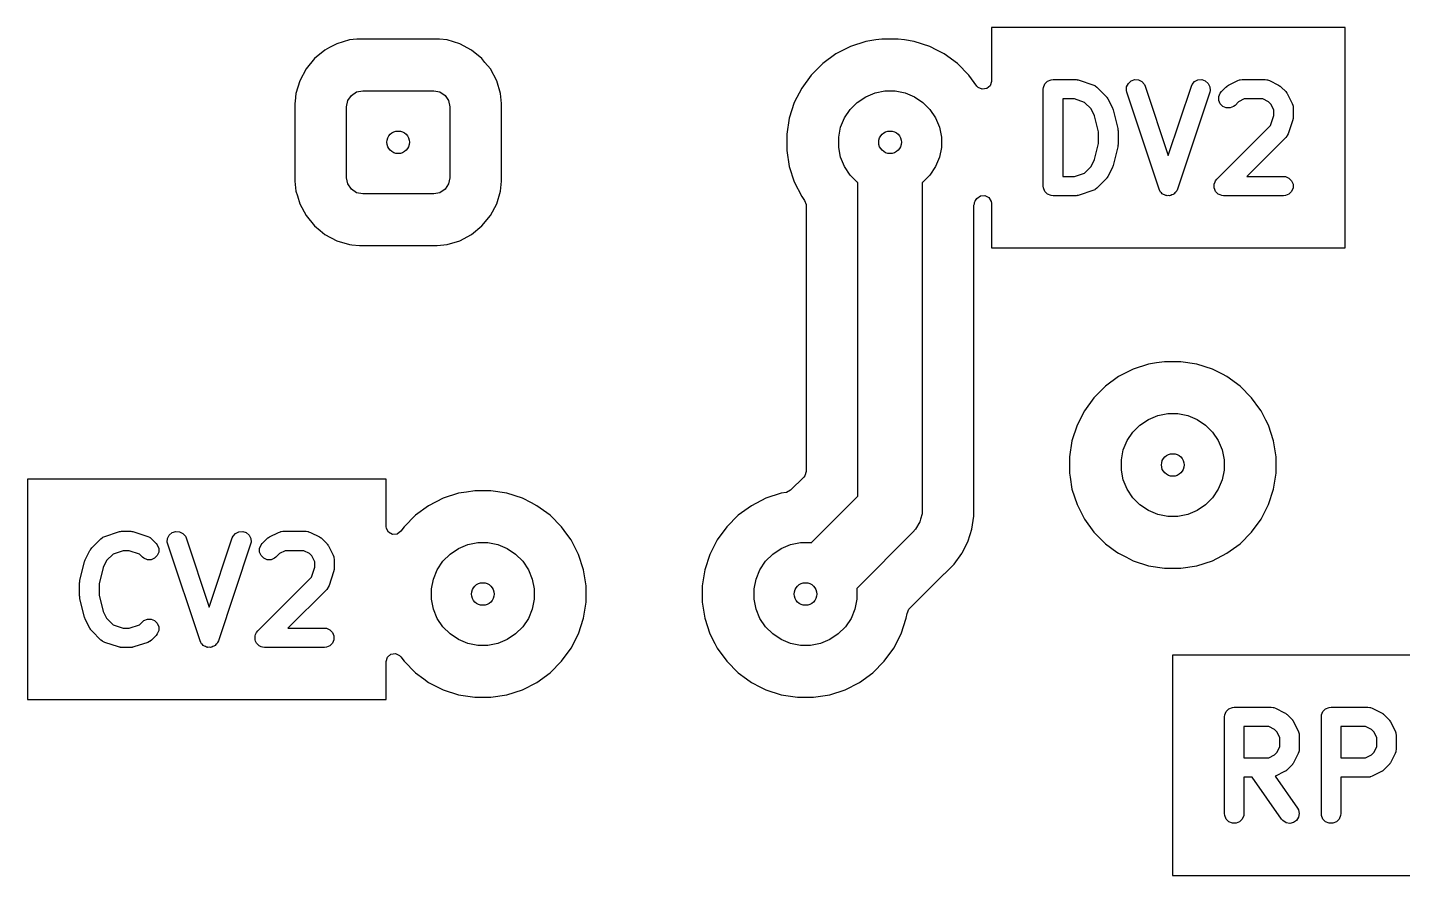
# Model space of a CAD drawing. Extents: x 20 to 124, y -124 to -20.
# Drawn here: x 75.45 to 96.75, y -55.61 to -42.47 of the extents above; entities that cross this region are included whole.
import ezdxf

# ---------------------------------------------------------------- set-up
doc = ezdxf.new("R2010")
doc.units = 0
doc.layers.add('BLACK', color=7, linetype='CONTINUOUS')
doc.layers.add('WHITE', color=7, linetype='CONTINUOUS')

msp = doc.modelspace()

# ---------------------------------------------------------------- linework, layer by layer
at = {"layer": 'BLACK', "linetype": 'CONTINUOUS'}
for p, q in [((95.863654, -42.471103), (90.3795, -42.471103)), ((90.3795, -42.471103), (90.3795, -43.305665)), ((95.863654, -45.885553), (95.863654, -42.471103)), ((80.053547, -42.822317), (79.893589, -42.953589)), ((80.053548, -42.822316), (80.053547, -42.822317)), ((80.05355, -42.822315), (80.053548, -42.822316)), ((80.125898, -42.783643), (80.05355, -42.822315)), ((80.236043, -42.724769), (80.125898, -42.783643)), ((80.434067, -42.664699), (80.236043, -42.724769)), ((80.550298, -42.653251), (80.434067, -42.664699)), ((80.588392, -42.6495), (80.550298, -42.653251)), ((81.791608, -42.6495), (80.588392, -42.6495)), ((81.826805, -42.652966), (81.791608, -42.6495)), ((81.945934, -42.664699), (81.826805, -42.652966)), ((81.945934, -42.6647), (81.945932, -42.664699)), ((81.945932, -42.664699), (81.945934, -42.664699)), ((82.143954, -42.724768), (81.945934, -42.6647)), ((82.32645, -42.822315), (82.143954, -42.724768)), ((82.326453, -42.822317), (82.32645, -42.822315)), ((82.48641, -42.953589), (82.326452, -42.822317)), ((82.326452, -42.822317), (82.326453, -42.822317)), ((88.195616, -42.76676), (87.971151, -42.881132)), ((88.435214, -42.68891), (88.195616, -42.76676)), ((88.588076, -42.664699), (88.435214, -42.68891)), ((88.684038, -42.6495), (88.588076, -42.664699)), ((88.935962, -42.6495), (88.684038, -42.6495)), ((89.03193, -42.6647), (88.935962, -42.6495)), ((89.184785, -42.68891), (89.03193, -42.6647)), ((89.424383, -42.76676), (89.184785, -42.68891)), ((89.533418, -42.822317), (89.424383, -42.76676)), ((89.648845, -42.88113), (89.533418, -42.822317)), ((79.893589, -42.953589), (79.762317, -43.113547)), ((82.533543, -43.011022), (82.48641, -42.953589)), ((82.617685, -43.11355), (82.533543, -43.011022)), ((87.767345, -43.029205), (87.589205, -43.207345)), ((87.76735, -43.029201), (87.767345, -43.029205)), ((87.971151, -42.881132), (87.76735, -43.029201)), ((89.648847, -42.881131), (89.648845, -42.88113)), ((89.648848, -42.881132), (89.648847, -42.881131)), ((89.852649, -43.029201), (89.648848, -42.881132)), ((89.852654, -43.029205), (89.852649, -43.029201)), ((90.030794, -43.207345), (89.852654, -43.029205)), ((79.762317, -43.113547), (79.664769, -43.296043)), ((82.715232, -43.296046), (82.617685, -43.11355)), ((87.589201, -43.20735), (87.441132, -43.411151)), ((87.589205, -43.207345), (87.589201, -43.20735)), ((90.030798, -43.20735), (90.030794, -43.207345)), ((90.155182, -43.37855), (90.030798, -43.20735)), ((79.664769, -43.296043), (79.604699, -43.494067)), ((80.544329, -43.46903), (80.64, -43.45)), ((80.64, -43.45), (81.74, -43.45)), ((81.74, -43.45), (81.835671, -43.46903)), ((82.7753, -43.494066), (82.715232, -43.296046)), ((87.441132, -43.411151), (87.32676, -43.635616)), ((88.577772, -43.484448), (88.731586, -43.453852)), ((88.731586, -43.453852), (88.888414, -43.453852)), ((88.888414, -43.453852), (89.042228, -43.484448)), ((90.174297, -43.399378), (90.155182, -43.37855)), ((90.237853, -43.428403), (90.174297, -43.399378)), ((90.307011, -43.418459), (90.237853, -43.428403)), ((90.359815, -43.372704), (90.307011, -43.418459)), ((90.3795, -43.305665), (90.359815, -43.372704)), ((91.185, -43.428328), (91.187882, -43.399064)), ((91.185, -44.928328), (91.185, -43.428328)), ((91.187882, -43.399064), (91.21028, -43.344992)), ((91.21028, -43.344992), (91.251664, -43.303608)), ((91.251664, -43.303608), (91.305736, -43.28121)), ((91.305736, -43.28121), (91.335, -43.278328)), ((91.335, -43.278328), (91.692143, -43.278328)), ((91.692143, -43.278328), (91.706954, -43.279786)), ((91.706954, -43.279786), (91.710904, -43.279506)), ((91.710904, -43.279506), (91.716098, -43.280687)), ((91.716098, -43.280687), (91.721407, -43.28121)), ((91.721407, -43.28121), (91.725069, -43.282727)), ((91.725069, -43.282727), (91.739577, -43.286026)), ((91.739577, -43.286026), (91.953863, -43.357454)), ((91.953863, -43.357454), (91.980714, -43.369443)), ((91.980714, -43.369443), (91.984784, -43.372973)), ((91.984784, -43.372973), (91.989764, -43.375036)), ((91.989764, -43.375036), (92.012495, -43.393691)), ((92.012495, -43.393691), (92.155352, -43.536548)), ((92.471893, -43.447089), (92.476042, -43.388708)), ((92.478413, -43.475762), (92.471893, -43.447089)), ((92.476042, -43.388708), (92.502216, -43.336361)), ((92.502216, -43.336361), (92.54643, -43.298014)), ((92.54643, -43.298014), (92.601954, -43.279506)), ((92.601954, -43.279506), (92.660335, -43.283655)), ((92.660335, -43.283655), (92.712682, -43.309829)), ((92.712682, -43.309829), (92.751029, -43.354043)), ((92.751029, -43.354043), (92.763017, -43.380894)), ((92.763017, -43.380894), (93.120715, -44.453986)), ((93.120715, -44.453986), (93.478413, -43.380894)), ((93.478413, -43.380894), (93.490401, -43.354043)), ((93.490401, -43.354043), (93.528748, -43.309828)), ((93.528748, -43.309828), (93.581096, -43.283655)), ((93.581096, -43.283655), (93.639476, -43.279505)), ((93.639476, -43.279505), (93.695, -43.298014)), ((93.695, -43.298014), (93.739214, -43.336361)), ((93.739214, -43.336361), (93.765388, -43.388708)), ((93.769538, -43.447088), (93.763018, -43.475762)), ((93.765388, -43.388708), (93.769538, -43.447088)), ((93.94322, -43.465119), (94.014648, -43.393691)), ((94.014648, -43.393691), (94.02615, -43.38425)), ((94.02615, -43.38425), (94.028746, -43.381258)), ((94.028746, -43.381258), (94.033255, -43.378419)), ((94.033255, -43.378419), (94.037378, -43.375036)), ((94.037378, -43.375036), (94.04104, -43.373519)), ((94.04104, -43.373519), (94.053632, -43.365593)), ((94.053632, -43.365593), (94.19649, -43.294164)), ((94.19649, -43.294164), (94.223953, -43.283654)), ((94.223953, -43.283654), (94.22933, -43.283271)), ((94.22933, -43.283271), (94.234308, -43.28121)), ((94.234308, -43.28121), (94.263572, -43.278328)), ((94.263572, -43.278328), (94.620714, -43.278328)), ((94.620714, -43.278328), (94.649978, -43.28121)), ((94.649978, -43.28121), (94.654955, -43.283271)), ((94.654955, -43.283271), (94.660333, -43.283654)), ((94.660333, -43.283654), (94.687796, -43.294164)), ((94.687796, -43.294164), (94.830654, -43.365593)), ((94.830654, -43.365593), (94.843247, -43.37352)), ((94.843247, -43.37352), (94.846907, -43.375036)), ((94.846907, -43.375036), (94.851026, -43.378417)), ((94.851026, -43.378417), (94.85554, -43.381258)), ((94.85554, -43.381258), (94.858136, -43.384251)), ((94.858136, -43.384251), (94.869638, -43.393691)), ((94.869638, -43.393691), (94.941066, -43.465119)), ((79.593251, -43.610298), (79.5895, -43.648392)), ((79.5895, -43.648392), (79.5895, -44.851608)), ((79.604699, -43.494067), (79.593251, -43.610298)), ((80.39, -43.7), (80.40903, -43.604329)), ((80.40903, -43.604329), (80.463223, -43.523223)), ((80.463223, -43.523223), (80.544329, -43.46903)), ((81.835671, -43.46903), (81.916777, -43.523223)), ((81.916777, -43.523223), (81.97097, -43.604329)), ((81.97097, -43.604329), (81.99, -43.7)), ((82.7905, -43.648392), (82.7753, -43.494066)), ((82.7905, -44.851608), (82.7905, -43.648392)), ((87.32676, -43.635616), (87.24891, -43.875214)), ((88.191592, -43.742485), (88.302485, -43.631592)), ((88.302485, -43.631592), (88.432883, -43.544463)), ((88.432883, -43.544463), (88.577772, -43.484448)), ((89.042228, -43.484448), (89.187117, -43.544463)), ((89.187117, -43.544463), (89.317515, -43.631592)), ((89.317515, -43.631592), (89.428408, -43.742485)), ((91.667803, -43.578328), (91.485, -43.578328)), ((91.485, -43.578328), (91.485, -44.778328)), ((91.825401, -43.630861), (91.667803, -43.578328)), ((91.926008, -43.731468), (91.825401, -43.630861)), ((92.155352, -43.536548), (92.164792, -43.54805)), ((92.164792, -43.54805), (92.167785, -43.550646)), ((92.167785, -43.550646), (92.170623, -43.555155)), ((92.170623, -43.555155), (92.174007, -43.559278)), ((92.174007, -43.559278), (92.175523, -43.56294)), ((92.175523, -43.56294), (92.18345, -43.575532)), ((92.18345, -43.575532), (92.254879, -43.718388)), ((92.978413, -44.975762), (92.478413, -43.475762)), ((93.763018, -43.475762), (93.263017, -44.975762)), ((93.902168, -43.541922), (93.924565, -43.48785)), ((93.902168, -43.600448), (93.902168, -43.541922)), ((93.924565, -43.65452), (93.902168, -43.600448)), ((93.924565, -43.48785), (93.94322, -43.465119)), ((93.965951, -43.695906), (93.924565, -43.65452)), ((94.209568, -43.623035), (94.155352, -43.677251)), ((94.298982, -43.578328), (94.209568, -43.623035)), ((94.585304, -43.578328), (94.298982, -43.578328)), ((94.674718, -43.623035), (94.585304, -43.578328)), ((94.711722, -43.660039), (94.674718, -43.623035)), ((94.756429, -43.749452), (94.711722, -43.660039)), ((94.941066, -43.465119), (94.950506, -43.476621)), ((94.950506, -43.476621), (94.953499, -43.479217)), ((94.953499, -43.479217), (94.956337, -43.483726)), ((94.956337, -43.483726), (94.959721, -43.487849)), ((94.959721, -43.487849), (94.961237, -43.491511)), ((94.961237, -43.491511), (94.969164, -43.504103)), ((94.969164, -43.504103), (95.040593, -43.646959)), ((95.040593, -43.646959), (95.051102, -43.674423)), ((95.051102, -43.674423), (95.051483, -43.679797)), ((80.39, -44.8), (80.39, -43.7)), ((81.99, -43.7), (81.99, -44.8)), ((87.24891, -43.875214), (87.2095, -44.124038)), ((88.044448, -44.017772), (88.104463, -43.872883)), ((88.104463, -43.872883), (88.191592, -43.742485)), ((89.428408, -43.742485), (89.515537, -43.872883)), ((89.515537, -43.872883), (89.575552, -44.017772)), ((91.979187, -43.837827), (91.926008, -43.731468)), ((92.042143, -44.089648), (91.979187, -43.837827)), ((92.254879, -43.718388), (92.255698, -43.72053)), ((92.255698, -43.72053), (92.256343, -43.7214)), ((92.256343, -43.7214), (92.260727, -43.733671)), ((92.260727, -43.733671), (92.265388, -43.745852)), ((92.265388, -43.745852), (92.265464, -43.746932)), ((92.265464, -43.746932), (92.266236, -43.749091)), ((92.266236, -43.749091), (92.337664, -44.034805)), ((94.020023, -43.718303), (93.965951, -43.695906)), ((94.078549, -43.718303), (94.020023, -43.718303)), ((94.132621, -43.695906), (94.078549, -43.718303)), ((94.155352, -43.677251), (94.132621, -43.695906)), ((94.703895, -43.990157), (94.756429, -43.832559)), ((94.756429, -43.832559), (94.756429, -43.749452)), ((95.051483, -43.679797), (95.053547, -43.684778)), ((95.053547, -43.886164), (95.05203, -43.889825)), ((95.053547, -43.684778), (95.056429, -43.714042)), ((95.054069, -43.880855), (95.053547, -43.886164)), ((95.055251, -43.875661), (95.054069, -43.880855)), ((95.056429, -43.8569), (95.05497, -43.871711)), ((95.05497, -43.871711), (95.055251, -43.875661)), ((95.056429, -43.714042), (95.056429, -43.8569)), ((88.013852, -44.171586), (88.044448, -44.017772)), ((89.575552, -44.017772), (89.606148, -44.171586)), ((92.042143, -44.267007), (92.042143, -44.089648)), ((92.337664, -44.034805), (92.338413, -44.039876)), ((92.338413, -44.039876), (92.339261, -44.041921)), ((92.339261, -44.041921), (92.340346, -44.052943)), ((92.340346, -44.052943), (92.341966, -44.063894)), ((92.341966, -44.063894), (92.34164, -44.066081)), ((92.34164, -44.066081), (92.342143, -44.071185)), ((92.342143, -44.071185), (92.342143, -44.285471)), ((93.871791, -44.822262), (94.703895, -43.990157)), ((95.048731, -43.904335), (94.977302, -44.11862)), ((95.05203, -43.889825), (95.048731, -43.904335)), ((87.2095, -44.124038), (87.2095, -44.375961)), ((88.013852, -44.328414), (88.013852, -44.171586)), ((89.606148, -44.171586), (89.606148, -44.328414)), ((91.979187, -44.518828), (92.042143, -44.267007)), ((92.340346, -44.303712), (92.339261, -44.314735)), ((92.341966, -44.292762), (92.340346, -44.303712)), ((92.342143, -44.285471), (92.34164, -44.290574)), ((92.34164, -44.290574), (92.341966, -44.292762)), ((94.941066, -44.177251), (94.339989, -44.778328)), ((94.959721, -44.154521), (94.941066, -44.177251)), ((94.961784, -44.149539), (94.959721, -44.154521)), ((94.965314, -44.14547), (94.961784, -44.149539)), ((94.977302, -44.11862), (94.965314, -44.14547)), ((87.2095, -44.375961), (87.24891, -44.624785)), ((88.044448, -44.482228), (88.013852, -44.328414)), ((88.104463, -44.627117), (88.044448, -44.482228)), ((89.575552, -44.482228), (89.515537, -44.627117)), ((89.606148, -44.328414), (89.575552, -44.482228)), ((91.926008, -44.625188), (91.979187, -44.518828)), ((92.337664, -44.321851), (92.266236, -44.607565)), ((92.338413, -44.316779), (92.337664, -44.321851)), ((92.339261, -44.314735), (92.338413, -44.316779)), ((87.24891, -44.624785), (87.32676, -44.864383)), ((88.191592, -44.757515), (88.104463, -44.627117)), ((89.515537, -44.627117), (89.428408, -44.757515)), ((91.6678, -44.778328), (91.825402, -44.725794)), ((91.825402, -44.725794), (91.926008, -44.625188)), ((92.254879, -44.638268), (92.18345, -44.781124)), ((92.255698, -44.636125), (92.254879, -44.638268)), ((92.256343, -44.635256), (92.255698, -44.636125)), ((92.260727, -44.622984), (92.256343, -44.635256)), ((92.265388, -44.610804), (92.260727, -44.622984)), ((92.265464, -44.609723), (92.265388, -44.610804)), ((92.266236, -44.607565), (92.265464, -44.609723)), ((79.5895, -44.851608), (79.594502, -44.902398)), ((79.594502, -44.902398), (79.604699, -45.005932)), ((80.40903, -44.895671), (80.39, -44.8)), ((80.463223, -44.976777), (80.40903, -44.895671)), ((81.97097, -44.895671), (81.916777, -44.976777)), ((81.99, -44.8), (81.97097, -44.895671)), ((82.7753, -45.005934), (82.7905, -44.851608)), ((87.32676, -44.864383), (87.44113, -45.088846)), ((88.302485, -44.868408), (88.191592, -44.757515)), ((88.31, -44.873429), (88.302485, -44.868408)), ((88.31, -49.732893), (88.31, -44.873429)), ((89.317515, -44.868408), (89.31, -44.873429)), ((89.31, -44.873429), (89.31, -49.94)), ((89.428408, -44.757515), (89.317515, -44.868408)), ((91.187882, -44.957591), (91.185, -44.928328)), ((91.485, -44.778328), (91.6678, -44.778328)), ((92.155352, -44.820108), (92.012495, -44.962966)), ((92.16479, -44.808606), (92.155352, -44.820108)), ((92.167785, -44.80601), (92.16479, -44.808606)), ((92.170625, -44.801496), (92.167785, -44.80601)), ((92.174007, -44.797377), (92.170625, -44.801496)), ((92.175522, -44.793717), (92.174007, -44.797377)), ((92.18345, -44.781124), (92.175522, -44.793717)), ((93.830739, -44.899064), (93.845734, -44.862864)), ((93.830739, -44.957592), (93.830739, -44.899064)), ((93.845734, -44.862864), (93.853136, -44.844993)), ((93.853136, -44.844993), (93.871791, -44.822262)), ((94.339989, -44.778328), (94.906429, -44.778328)), ((94.906429, -44.778328), (94.935693, -44.78121)), ((94.935693, -44.78121), (94.989765, -44.803608)), ((94.989765, -44.803608), (95.031149, -44.844992)), ((95.031149, -44.844992), (95.053547, -44.899064)), ((95.053547, -44.899064), (95.053547, -44.957592)), ((79.604699, -45.005932), (79.626798, -45.078782)), ((79.626798, -45.078782), (79.664768, -45.203954)), ((80.544329, -45.03097), (80.463223, -44.976777)), ((80.64, -45.05), (80.544329, -45.03097)), ((81.74, -45.05), (80.64, -45.05)), ((81.835671, -45.03097), (81.74, -45.05)), ((81.916777, -44.976777), (81.835671, -45.03097)), ((82.715232, -45.203954), (82.7753, -45.005934)), ((87.44113, -45.088846), (87.453166, -45.105411)), ((87.453166, -45.105411), (87.485817, -45.150352)), ((87.485817, -45.150352), (87.509298, -45.216156)), ((90.117712, -45.181565), (90.12904, -45.160095)), ((90.12904, -45.160095), (90.130185, -45.156198)), ((90.130185, -45.156198), (90.134168, -45.15037)), ((90.134168, -45.15037), (90.155183, -45.121446)), ((90.155183, -45.121446), (90.210514, -45.078782)), ((90.210514, -45.078782), (90.280127, -45.072804)), ((90.280127, -45.072804), (90.341922, -45.105411)), ((90.341922, -45.105411), (90.376278, -45.16625)), ((91.187882, -44.957592), (91.187882, -44.957591)), ((91.21028, -45.011664), (91.187882, -44.957592)), ((91.251664, -45.053048), (91.21028, -45.011664)), ((91.305736, -45.075446), (91.251664, -45.053048)), ((91.335, -45.078328), (91.305736, -45.075446)), ((91.692143, -45.078328), (91.335, -45.078328)), ((91.706948, -45.076869), (91.692143, -45.078328)), ((91.710903, -45.077151), (91.706948, -45.076869)), ((91.716104, -45.075968), (91.710903, -45.077151)), ((91.721407, -45.075446), (91.716104, -45.075968)), ((91.725064, -45.07393), (91.721407, -45.075446)), ((91.739577, -45.070631), (91.725064, -45.07393)), ((91.953863, -44.999203), (91.739577, -45.070631)), ((91.980714, -44.987215), (91.953863, -44.999203)), ((91.984785, -44.983683), (91.980714, -44.987215)), ((91.989765, -44.981621), (91.984785, -44.983683)), ((92.012495, -44.962966), (91.989765, -44.981621)), ((92.990401, -45.002613), (92.978413, -44.975762)), ((92.997423, -45.01071), (92.990401, -45.002613)), ((93.002216, -45.020295), (92.997423, -45.01071)), ((93.016422, -45.032616), (93.002216, -45.020295)), ((93.028748, -45.046828), (93.016422, -45.032616)), ((93.038335, -45.051621), (93.028748, -45.046828)), ((93.04643, -45.058642), (93.038335, -45.051621)), ((93.064272, -45.064589), (93.04643, -45.058642)), ((93.081096, -45.073001), (93.064272, -45.064589)), ((93.091786, -45.07376), (93.081096, -45.073001)), ((93.101954, -45.07715), (93.091786, -45.07376)), ((93.12071, -45.075817), (93.101954, -45.07715)), ((93.139476, -45.077151), (93.12071, -45.075817)), ((93.149646, -45.07376), (93.139476, -45.077151)), ((93.160335, -45.073001), (93.149646, -45.07376)), ((93.177156, -45.06459), (93.160335, -45.073001)), ((93.195, -45.058642), (93.177156, -45.06459)), ((93.203096, -45.051619), (93.195, -45.058642)), ((93.212682, -45.046827), (93.203096, -45.051619)), ((93.225005, -45.032618), (93.212682, -45.046827)), ((93.239214, -45.020295), (93.225005, -45.032618)), ((93.244006, -45.010709), (93.239214, -45.020295)), ((93.251029, -45.002613), (93.244006, -45.010709)), ((93.263017, -44.975762), (93.251029, -45.002613)), ((93.840016, -44.979989), (93.830739, -44.957592)), ((93.853136, -45.011663), (93.840016, -44.979989)), ((93.894522, -45.053049), (93.853136, -45.011663)), ((93.926196, -45.066168), (93.894522, -45.053049)), ((93.948593, -45.075446), (93.926196, -45.066168)), ((93.977857, -45.078328), (93.948593, -45.075446)), ((94.906429, -45.078328), (93.977857, -45.078328)), ((94.935693, -45.075446), (94.906429, -45.078328)), ((94.989765, -45.053048), (94.935693, -45.075446)), ((95.031149, -45.011664), (94.989765, -45.053048)), ((95.053547, -44.957592), (95.031149, -45.011664)), ((79.664768, -45.203954), (79.762315, -45.38645)), ((82.617685, -45.38645), (82.715232, -45.203954)), ((87.509298, -45.216156), (87.5095, -45.223237)), ((87.5095, -45.223237), (87.5095, -49.349952)), ((90.1105, -45.223237), (90.116496, -45.202815)), ((90.1105, -49.124038), (90.1105, -45.223237)), ((90.116496, -45.202815), (90.117712, -45.181565)), ((90.376278, -45.16625), (90.3795, -45.194334)), ((90.3795, -45.194334), (90.3795, -45.885553)), ((79.762315, -45.38645), (79.762317, -45.386452)), ((79.762317, -45.386452), (79.893589, -45.54641)), ((79.893589, -45.54641), (79.98188, -45.618867)), ((82.32645, -45.677685), (82.48641, -45.54641)), ((82.48641, -45.54641), (82.617685, -45.38645)), ((79.98188, -45.618867), (80.05355, -45.677685)), ((80.05355, -45.677685), (80.236046, -45.775232)), ((80.236046, -45.775232), (80.434066, -45.8353)), ((81.945934, -45.8353), (82.143954, -45.775232)), ((82.143954, -45.775232), (82.32645, -45.677685)), ((80.434066, -45.8353), (80.434065, -45.8353)), ((80.434065, -45.8353), (80.472647, -45.8391)), ((80.472647, -45.8391), (80.588392, -45.8505)), ((80.588392, -45.8505), (80.588395, -45.8505)), ((80.588395, -45.8505), (81.791605, -45.8505)), ((81.791605, -45.8505), (81.791608, -45.8505)), ((81.791608, -45.8505), (81.945934, -45.8353)), ((90.3795, -45.885553), (95.863654, -45.885553)), ((92.815214, -47.68891), (92.575616, -47.76676)), ((92.939626, -47.669205), (92.815214, -47.68891)), ((93.064038, -47.6495), (92.939626, -47.669205)), ((93.315962, -47.6495), (93.064038, -47.6495)), ((93.564785, -47.68891), (93.315962, -47.6495)), ((93.804383, -47.76676), (93.564785, -47.68891)), ((92.351151, -47.881132), (92.14735, -48.029201)), ((92.575616, -47.76676), (92.351151, -47.881132)), ((93.958747, -47.845413), (93.804383, -47.76676)), ((94.028845, -47.88113), (93.958747, -47.845413)), ((94.028847, -47.881131), (94.028845, -47.88113)), ((94.028848, -47.881132), (94.028847, -47.881131)), ((94.232649, -48.029201), (94.028848, -47.881132)), ((92.147345, -48.029205), (91.969205, -48.207345)), ((92.14735, -48.029201), (92.147345, -48.029205)), ((94.232654, -48.029205), (94.232649, -48.029201)), ((94.410794, -48.207345), (94.232654, -48.029205)), ((91.969201, -48.20735), (91.821132, -48.411151)), ((91.969205, -48.207345), (91.969201, -48.20735)), ((94.410798, -48.20735), (94.410794, -48.207345)), ((94.539952, -48.385117), (94.410798, -48.20735)), ((91.821132, -48.411151), (91.70676, -48.635616)), ((92.682485, -48.631592), (92.812883, -48.544463)), ((92.812883, -48.544463), (92.957772, -48.484448)), ((92.957772, -48.484448), (93.111586, -48.453852)), ((93.111586, -48.453852), (93.268414, -48.453852)), ((93.268414, -48.453852), (93.422228, -48.484448)), ((93.422228, -48.484448), (93.567117, -48.544463)), ((93.567117, -48.544463), (93.697515, -48.631592)), ((94.55887, -48.411155), (94.539952, -48.385117)), ((94.631747, -48.554184), (94.55887, -48.411155)), ((94.673239, -48.635616), (94.631747, -48.554184)), ((91.70676, -48.635616), (91.62891, -48.875214)), ((92.484463, -48.872883), (92.571592, -48.742485)), ((92.571592, -48.742485), (92.682485, -48.631592)), ((93.697515, -48.631592), (93.808408, -48.742485)), ((93.808408, -48.742485), (93.895537, -48.872883)), ((94.673239, -48.635618), (94.673239, -48.635616)), ((94.673241, -48.635621), (94.673239, -48.635618)), ((94.75109, -48.875215), (94.673241, -48.635621)), ((91.62891, -48.875215), (91.5895, -49.124038)), ((91.62891, -48.875214), (91.62891, -48.875215)), ((92.424448, -49.017772), (92.484463, -48.872883)), ((93.895537, -48.872883), (93.955552, -49.017772)), ((94.7905, -49.124038), (94.75109, -48.875215)), ((90.1105, -49.837648), (90.1105, -49.124038)), ((91.5895, -49.124038), (91.5895, -49.375962)), ((92.393852, -49.171586), (92.424448, -49.017772)), ((92.393852, -49.328414), (92.393852, -49.171586)), ((93.955552, -49.017772), (93.986148, -49.171586)), ((93.986148, -49.171586), (93.986148, -49.328414)), ((94.7905, -49.375962), (94.7905, -49.124038)), ((87.489815, -49.416991), (87.473181, -49.437633)), ((87.5095, -49.349952), (87.489815, -49.416991)), ((91.5895, -49.375962), (91.599268, -49.437633)), ((92.424448, -49.482228), (92.393852, -49.328414)), ((93.986148, -49.328414), (93.955552, -49.482228)), ((94.75109, -49.624785), (94.7905, -49.375962)), ((81.003654, -49.471103), (75.445368, -49.471103)), ((75.445368, -49.471103), (75.445368, -52.885553)), ((81.003654, -50.204976), (81.003654, -49.471103)), ((87.473181, -49.437633), (87.26859, -49.642223)), ((91.599268, -49.437633), (91.62891, -49.624785)), ((91.62891, -49.624785), (91.70676, -49.864383)), ((92.484463, -49.627117), (92.424448, -49.482228)), ((92.571592, -49.757515), (92.484463, -49.627117)), ((93.895537, -49.627117), (93.808408, -49.757515)), ((93.955552, -49.482228), (93.895537, -49.627117)), ((94.673241, -49.864379), (94.75109, -49.624785)), ((81.885616, -49.76676), (81.661151, -49.881132)), ((82.125214, -49.68891), (81.885616, -49.76676)), ((82.249626, -49.669205), (82.125214, -49.68891)), ((82.374038, -49.6495), (82.249626, -49.669205)), ((82.625962, -49.6495), (82.374038, -49.6495)), ((82.874779, -49.688909), (82.625962, -49.6495)), ((82.874785, -49.68891), (82.874779, -49.688909)), ((83.114383, -49.76676), (82.874785, -49.68891)), ((83.253507, -49.837648), (83.114383, -49.76676)), ((83.338845, -49.88113), (83.253507, -49.837648)), ((86.885618, -49.76676), (86.661151, -49.881132)), ((87.125217, -49.688909), (86.885618, -49.76676)), ((87.200309, -49.677015), (87.125217, -49.688909)), ((87.207267, -49.675708), (87.200309, -49.677015)), ((87.26859, -49.642223), (87.207267, -49.675708)), ((87.587278, -50.455615), (88.31, -49.732893)), ((90.1105, -50.042351), (90.1105, -49.837648)), ((92.682485, -49.868408), (92.571592, -49.757515)), ((93.808408, -49.757515), (93.697515, -49.868408)), ((81.457345, -50.029205), (81.279205, -50.207345)), ((81.45735, -50.029201), (81.457345, -50.029205)), ((81.661151, -49.881132), (81.45735, -50.029201)), ((83.338847, -49.881131), (83.338845, -49.88113)), ((83.338848, -49.881132), (83.338847, -49.881131)), ((83.542649, -50.029201), (83.338848, -49.881132)), ((83.542654, -50.029205), (83.542649, -50.029201)), ((83.720794, -50.207345), (83.542654, -50.029205)), ((86.457345, -50.029205), (86.279205, -50.207345)), ((86.45735, -50.029201), (86.457345, -50.029205)), ((86.661151, -49.881132), (86.45735, -50.029201)), ((89.305723, -50.005263), (89.283327, -50.088845)), ((89.31, -49.94), (89.305723, -50.005247)), ((89.305723, -50.005247), (89.305723, -50.005263)), ((90.078477, -50.244534), (90.1105, -50.042351)), ((91.70676, -49.864383), (91.821132, -50.088848)), ((92.812883, -49.955537), (92.682485, -49.868408)), ((92.957772, -50.015552), (92.812883, -49.955537)), ((93.111586, -50.046148), (92.957772, -50.015552)), ((93.268414, -50.046148), (93.111586, -50.046148)), ((93.422228, -50.015552), (93.268414, -50.046148)), ((93.567117, -49.955537), (93.422228, -50.015552)), ((93.697515, -49.868408), (93.567117, -49.955537)), ((94.55887, -50.088845), (94.673241, -49.864379)), ((76.88876, -50.279786), (76.903572, -50.278328)), ((76.903572, -50.278328), (77.046429, -50.278328)), ((77.046429, -50.278328), (77.06124, -50.279786)), ((79.374308, -50.28121), (79.403572, -50.278328)), ((79.403572, -50.278328), (79.760714, -50.278328)), ((79.760714, -50.278328), (79.789978, -50.28121)), ((81.006876, -50.233061), (81.003654, -50.204976)), ((81.041233, -50.2939), (81.006876, -50.233061)), ((81.227972, -50.277862), (81.172642, -50.320527)), ((81.279205, -50.207345), (81.227972, -50.277862)), ((83.720798, -50.20735), (83.720794, -50.207345)), ((83.803025, -50.320527), (83.720798, -50.20735)), ((86.279201, -50.20735), (86.131132, -50.411151)), ((86.279205, -50.207345), (86.279201, -50.20735)), ((89.206661, -50.244396), (89.163554, -50.293553)), ((89.206677, -50.244381), (89.206661, -50.244396)), ((89.27194, -50.131342), (89.206677, -50.244381)), ((89.283327, -50.088845), (89.27194, -50.131342)), ((90.051843, -50.326506), (90.078477, -50.244534)), ((91.821132, -50.088848), (91.969201, -50.292649)), ((94.410793, -50.292656), (94.55887, -50.088845)), ((76.440363, -50.536548), (76.58322, -50.393691)), ((76.58322, -50.393691), (76.60595, -50.375036)), ((76.60595, -50.375036), (76.610931, -50.372972)), ((76.610931, -50.372972), (76.615001, -50.369443)), ((76.615001, -50.369443), (76.641852, -50.357455)), ((76.641852, -50.357455), (76.856137, -50.286026)), ((76.856137, -50.286026), (76.870646, -50.282726)), ((76.870646, -50.282726), (76.874308, -50.28121)), ((76.874308, -50.28121), (76.879616, -50.280687)), ((76.879616, -50.280687), (76.884811, -50.279506)), ((76.884811, -50.279506), (76.88876, -50.279786)), ((77.06124, -50.279786), (77.06519, -50.279506)), ((77.06519, -50.279506), (77.070384, -50.280687)), ((77.070384, -50.280687), (77.075693, -50.28121)), ((77.075693, -50.28121), (77.079355, -50.282727)), ((77.079355, -50.282727), (77.093863, -50.286026)), ((77.093863, -50.286026), (77.308149, -50.357454)), ((77.308149, -50.357454), (77.335, -50.369443)), ((77.335, -50.369443), (77.33907, -50.372973)), ((77.33907, -50.372973), (77.34405, -50.375036)), ((77.34405, -50.375036), (77.366781, -50.393691)), ((77.366781, -50.393691), (77.438209, -50.465119)), ((77.438209, -50.465119), (77.456864, -50.487849)), ((77.456864, -50.487849), (77.47926, -50.541922)), ((77.611893, -50.447089), (77.616042, -50.388708)), ((77.618413, -50.475762), (77.611893, -50.447089)), ((77.616042, -50.388708), (77.642216, -50.336361)), ((78.118413, -51.975762), (77.618413, -50.475762)), ((77.642216, -50.336361), (77.68643, -50.298014)), ((77.68643, -50.298014), (77.741954, -50.279506)), ((77.741954, -50.279506), (77.800335, -50.283655)), ((77.800335, -50.283655), (77.852682, -50.309829)), ((77.852682, -50.309829), (77.891029, -50.354043)), ((77.891029, -50.354043), (77.903017, -50.380894)), ((77.903017, -50.380894), (78.260715, -51.453986)), ((78.260715, -51.453986), (78.618413, -50.380894)), ((78.903018, -50.475762), (78.403017, -51.975762)), ((78.618413, -50.380894), (78.630401, -50.354043)), ((78.630401, -50.354043), (78.668748, -50.309828)), ((78.668748, -50.309828), (78.721096, -50.283655)), ((78.721096, -50.283655), (78.779476, -50.279505)), ((78.779476, -50.279505), (78.835, -50.298014)), ((78.835, -50.298014), (78.879214, -50.336361)), ((78.879214, -50.336361), (78.905388, -50.388708)), ((78.909538, -50.447088), (78.903018, -50.475762)), ((78.905388, -50.388708), (78.909538, -50.447088)), ((79.042168, -50.541922), (79.064565, -50.48785)), ((79.064565, -50.48785), (79.08322, -50.465119)), ((79.08322, -50.465119), (79.154648, -50.393691)), ((79.154648, -50.393691), (79.16615, -50.38425)), ((79.16615, -50.38425), (79.168746, -50.381258)), ((79.168746, -50.381258), (79.173255, -50.378419)), ((79.173255, -50.378419), (79.177378, -50.375036)), ((79.177378, -50.375036), (79.18104, -50.373519)), ((79.18104, -50.373519), (79.193632, -50.365593)), ((79.193632, -50.365593), (79.33649, -50.294164)), ((79.33649, -50.294164), (79.363953, -50.283654)), ((79.363953, -50.283654), (79.36933, -50.283271)), ((79.36933, -50.283271), (79.374308, -50.28121)), ((79.789978, -50.28121), (79.794955, -50.283271)), ((79.794955, -50.283271), (79.800333, -50.283654)), ((79.800333, -50.283654), (79.827796, -50.294164)), ((79.827796, -50.294164), (79.970654, -50.365593)), ((79.970654, -50.365593), (79.983247, -50.37352)), ((79.983247, -50.37352), (79.986907, -50.375036)), ((79.986907, -50.375036), (79.991026, -50.378417)), ((79.991026, -50.378417), (79.99554, -50.381258)), ((79.99554, -50.381258), (79.998136, -50.384251)), ((79.998136, -50.384251), (80.009638, -50.393691)), ((80.009638, -50.393691), (80.081066, -50.465119)), ((80.081066, -50.465119), (80.090506, -50.476621)), ((80.090506, -50.476621), (80.093499, -50.479217)), ((80.093499, -50.479217), (80.096337, -50.483726)), ((80.096337, -50.483726), (80.099721, -50.487849)), ((80.099721, -50.487849), (80.101237, -50.491511)), ((80.101237, -50.491511), (80.109164, -50.504103)), ((81.103028, -50.326506), (81.041233, -50.2939)), ((81.172642, -50.320527), (81.103028, -50.326506)), ((82.122883, -50.544463), (82.267772, -50.484448)), ((82.267772, -50.484448), (82.421586, -50.453852)), ((82.421586, -50.453852), (82.578414, -50.453852)), ((82.578414, -50.453852), (82.732228, -50.484448)), ((82.732228, -50.484448), (82.877117, -50.544463)), ((83.86887, -50.411155), (83.803025, -50.320527)), ((83.941747, -50.554184), (83.86887, -50.411155)), ((86.131132, -50.411151), (86.01676, -50.635616)), ((87.122883, -50.544463), (87.267772, -50.484448)), ((87.267772, -50.484448), (87.421586, -50.453852)), ((87.421586, -50.453852), (87.578414, -50.453852)), ((87.578414, -50.453852), (87.587278, -50.455615)), ((89.163554, -50.293553), (88.294384, -51.162721)), ((89.927359, -50.611655), (90.015221, -50.439218)), ((90.015221, -50.439218), (90.015222, -50.439215)), ((90.015222, -50.439215), (90.051843, -50.326506)), ((91.969201, -50.292649), (91.969205, -50.292654)), ((91.969205, -50.292654), (92.147345, -50.470794)), ((92.147345, -50.470794), (92.14735, -50.470798)), ((92.14735, -50.470798), (92.325117, -50.599952)), ((94.028845, -50.61887), (94.232656, -50.470793)), ((94.232656, -50.470793), (94.410793, -50.292656)), ((76.340836, -50.718389), (76.412265, -50.575532)), ((76.412265, -50.575532), (76.420192, -50.562938)), ((76.420192, -50.562938), (76.421708, -50.559279)), ((76.421708, -50.559279), (76.425089, -50.555159)), ((76.425089, -50.555159), (76.42793, -50.550646)), ((76.42793, -50.550646), (76.430923, -50.548049)), ((76.430923, -50.548049), (76.440363, -50.536548)), ((76.770313, -50.630861), (76.669707, -50.731467)), ((76.927915, -50.578328), (76.770313, -50.630861)), ((77.022089, -50.578328), (76.927915, -50.578328)), ((77.179687, -50.630861), (77.022089, -50.578328)), ((77.226077, -50.677251), (77.179687, -50.630861)), ((77.248807, -50.695906), (77.226077, -50.677251)), ((77.30288, -50.718302), (77.248807, -50.695906)), ((77.415478, -50.695906), (77.361406, -50.718302)), ((77.456864, -50.65452), (77.415478, -50.695906)), ((77.47926, -50.600448), (77.456864, -50.65452)), ((77.47926, -50.541922), (77.47926, -50.600448)), ((79.042168, -50.600448), (79.042168, -50.541922)), ((79.064565, -50.65452), (79.042168, -50.600448)), ((79.105951, -50.695906), (79.064565, -50.65452)), ((79.160023, -50.718303), (79.105951, -50.695906)), ((79.272621, -50.695906), (79.218549, -50.718303)), ((79.295352, -50.677251), (79.272621, -50.695906)), ((79.349568, -50.623035), (79.295352, -50.677251)), ((79.438982, -50.578328), (79.349568, -50.623035)), ((79.725304, -50.578328), (79.438982, -50.578328)), ((79.814718, -50.623035), (79.725304, -50.578328)), ((79.851722, -50.660039), (79.814718, -50.623035)), ((79.896429, -50.749452), (79.851722, -50.660039)), ((80.109164, -50.504103), (80.180593, -50.646959)), ((80.180593, -50.646959), (80.191102, -50.674423)), ((80.191102, -50.674423), (80.191483, -50.679797)), ((80.191483, -50.679797), (80.193547, -50.684778)), ((80.193547, -50.684778), (80.196429, -50.714042)), ((81.881592, -50.742485), (81.992485, -50.631592)), ((81.992485, -50.631592), (82.122883, -50.544463)), ((82.877117, -50.544463), (83.007515, -50.631592)), ((83.007515, -50.631592), (83.118408, -50.742485)), ((83.983239, -50.635616), (83.941747, -50.554184)), ((83.983239, -50.635618), (83.983239, -50.635616)), ((83.983241, -50.635621), (83.983239, -50.635618)), ((84.06109, -50.875215), (83.983241, -50.635621)), ((86.01676, -50.635616), (85.93891, -50.875214)), ((86.881592, -50.742485), (86.992485, -50.631592)), ((86.992485, -50.631592), (87.122883, -50.544463)), ((89.801966, -50.787219), (89.922287, -50.62161)), ((89.922287, -50.62161), (89.927357, -50.611658)), ((89.927357, -50.611658), (89.92736, -50.611655)), ((89.92736, -50.611655), (89.927359, -50.611655)), ((92.325117, -50.599952), (92.351155, -50.61887)), ((92.351155, -50.61887), (92.463187, -50.675953)), ((92.463187, -50.675953), (92.575616, -50.733239)), ((93.804379, -50.733241), (94.028845, -50.61887)), ((76.258051, -51.034805), (76.329479, -50.749091)), ((76.329479, -50.749091), (76.33025, -50.746932)), ((76.33025, -50.746932), (76.330327, -50.745852)), ((76.330327, -50.745852), (76.334985, -50.733677)), ((76.334985, -50.733677), (76.339372, -50.7214)), ((76.339372, -50.7214), (76.340016, -50.720529)), ((76.340016, -50.720529), (76.340836, -50.718389)), ((76.616526, -50.837827), (76.553572, -51.089648)), ((76.669707, -50.731467), (76.616526, -50.837827)), ((77.361406, -50.718302), (77.30288, -50.718302)), ((79.218549, -50.718303), (79.160023, -50.718303)), ((79.843895, -50.990157), (79.896429, -50.832559)), ((79.896429, -50.832559), (79.896429, -50.749452)), ((80.188731, -50.904335), (80.117302, -51.11862)), ((80.19203, -50.889825), (80.188731, -50.904335)), ((80.193547, -50.886164), (80.19203, -50.889825)), ((80.194069, -50.880855), (80.193547, -50.886164)), ((80.195251, -50.875661), (80.194069, -50.880855)), ((80.196429, -50.8569), (80.19497, -50.871711)), ((80.19497, -50.871711), (80.195251, -50.875661)), ((80.196429, -50.714042), (80.196429, -50.8569)), ((81.734448, -51.017772), (81.794463, -50.872883)), ((81.794463, -50.872883), (81.881592, -50.742485)), ((83.118408, -50.742485), (83.205537, -50.872883)), ((83.205537, -50.872883), (83.265552, -51.017772)), ((84.1005, -51.124038), (84.06109, -50.875215)), ((85.93891, -50.875214), (85.8995, -51.124038)), ((86.734448, -51.017772), (86.794463, -50.872883)), ((86.794463, -50.872883), (86.881592, -50.742485)), ((89.657219, -50.931966), (89.801966, -50.787219)), ((92.575616, -50.733239), (92.575618, -50.733239)), ((92.575618, -50.733239), (92.575621, -50.733241)), ((92.575621, -50.733241), (92.815215, -50.81109)), ((92.815215, -50.81109), (93.064038, -50.8505)), ((93.064038, -50.8505), (93.064039, -50.8505)), ((93.064039, -50.8505), (93.315961, -50.8505)), ((93.315961, -50.8505), (93.315962, -50.8505)), ((93.315962, -50.8505), (93.564785, -50.81109)), ((93.564785, -50.81109), (93.804379, -50.733241)), ((76.253572, -51.071185), (76.254074, -51.066081)), ((76.253572, -51.285471), (76.253572, -51.071185)), ((76.253749, -51.063894), (76.255368, -51.052943)), ((76.254074, -51.066081), (76.253749, -51.063894)), ((76.255368, -51.052943), (76.256454, -51.041921)), ((76.256454, -51.041921), (76.257301, -51.039876)), ((76.257301, -51.039876), (76.258051, -51.034805)), ((76.553572, -51.089648), (76.553572, -51.267007)), ((79.011791, -51.822262), (79.843895, -50.990157)), ((80.117302, -51.11862), (80.105314, -51.14547)), ((81.703852, -51.171586), (81.734448, -51.017772)), ((83.265552, -51.017772), (83.296148, -51.171586)), ((84.1005, -51.375962), (84.1005, -51.124038)), ((85.8995, -51.124038), (85.8995, -51.375961)), ((86.703852, -51.171586), (86.734448, -51.017772)), ((89.107758, -51.481425), (89.65015, -50.939032)), ((89.65015, -50.939032), (89.650157, -50.939027)), ((89.650157, -50.939027), (89.657217, -50.931967)), ((89.657217, -50.931967), (89.657219, -50.931966)), ((76.254074, -51.290574), (76.253572, -51.285471)), ((76.253749, -51.292762), (76.254074, -51.290574)), ((76.255368, -51.303712), (76.253749, -51.292762)), ((76.256454, -51.314735), (76.255368, -51.303712)), ((76.257301, -51.316779), (76.256454, -51.314735)), ((76.258051, -51.321851), (76.257301, -51.316779)), ((76.329479, -51.607565), (76.258051, -51.321851)), ((76.553572, -51.267007), (76.616526, -51.518828)), ((80.081066, -51.177251), (79.479989, -51.778328)), ((80.099721, -51.154521), (80.081066, -51.177251)), ((80.101784, -51.149539), (80.099721, -51.154521)), ((80.105314, -51.14547), (80.101784, -51.149539)), ((81.703852, -51.328414), (81.703852, -51.171586)), ((81.734448, -51.482228), (81.703852, -51.328414)), ((83.296148, -51.328414), (83.265552, -51.482228)), ((83.296148, -51.171586), (83.296148, -51.328414)), ((86.703852, -51.328414), (86.703852, -51.171586)), ((86.734448, -51.482228), (86.703852, -51.328414)), ((88.296148, -51.328414), (88.265552, -51.482228)), ((88.294384, -51.162721), (88.296148, -51.171586)), ((88.296148, -51.171586), (88.296148, -51.328414)), ((76.616526, -51.518828), (76.669707, -51.625188)), ((81.794463, -51.627117), (81.734448, -51.482228)), ((83.265552, -51.482228), (83.205537, -51.627117)), ((84.06109, -51.624785), (84.1005, -51.375962)), ((85.8995, -51.375961), (85.93891, -51.624785)), ((86.794463, -51.627117), (86.734448, -51.482228)), ((88.265552, -51.482228), (88.205537, -51.627117)), ((89.06109, -51.624785), (89.072984, -51.549687)), ((89.072984, -51.549687), (89.102911, -51.486557)), ((89.102911, -51.486557), (89.107758, -51.481425)), ((76.33025, -51.609723), (76.329479, -51.607565)), ((76.330327, -51.610804), (76.33025, -51.609723)), ((76.334985, -51.622978), (76.330327, -51.610804)), ((76.339372, -51.635256), (76.334985, -51.622978)), ((76.340016, -51.636126), (76.339372, -51.635256)), ((76.340836, -51.638267), (76.340016, -51.636126)), ((76.412265, -51.781124), (76.340836, -51.638267)), ((76.669707, -51.625188), (76.770312, -51.725794)), ((76.770312, -51.725794), (76.927915, -51.778328)), ((77.022086, -51.778328), (77.179688, -51.725794)), ((77.179688, -51.725794), (77.226076, -51.679406)), ((77.226076, -51.679406), (77.248807, -51.660751)), ((77.248807, -51.660751), (77.302879, -51.638354)), ((77.302879, -51.638354), (77.361405, -51.638353)), ((77.361405, -51.638353), (77.415477, -51.66075)), ((77.415477, -51.66075), (77.456863, -51.702135)), ((77.456863, -51.702135), (77.47926, -51.756207)), ((77.47926, -51.756207), (77.479261, -51.814733)), ((81.881592, -51.757515), (81.794463, -51.627117)), ((81.992485, -51.868408), (81.881592, -51.757515)), ((83.118408, -51.757515), (83.007515, -51.868408)), ((83.205537, -51.627117), (83.118408, -51.757515)), ((83.983241, -51.864379), (84.06109, -51.624785)), ((85.93891, -51.624785), (86.01676, -51.864383)), ((86.881592, -51.757515), (86.794463, -51.627117)), ((86.992485, -51.868408), (86.881592, -51.757515)), ((88.118408, -51.757515), (88.007515, -51.868408)), ((88.205537, -51.627117), (88.118408, -51.757515)), ((88.983241, -51.864379), (89.06109, -51.624785)), ((76.420192, -51.793717), (76.412265, -51.781124)), ((76.421708, -51.797377), (76.420192, -51.793717)), ((76.425089, -51.801496), (76.421708, -51.797377)), ((76.42793, -51.80601), (76.425089, -51.801496)), ((76.430923, -51.808606), (76.42793, -51.80601)), ((76.440363, -51.820108), (76.430923, -51.808606)), ((76.58322, -51.962966), (76.440363, -51.820108)), ((76.60595, -51.981621), (76.58322, -51.962966)), ((76.610929, -51.983683), (76.60595, -51.981621)), ((76.927915, -51.778328), (77.022086, -51.778328)), ((77.344051, -51.98162), (77.339073, -51.983681)), ((77.366782, -51.962965), (77.344051, -51.98162)), ((77.43821, -51.891536), (77.366782, -51.962965)), ((77.456864, -51.868806), (77.43821, -51.891536)), ((77.479261, -51.814733), (77.456864, -51.868806)), ((78.130401, -52.002613), (78.118413, -51.975762)), ((78.403017, -51.975762), (78.391029, -52.002613)), ((78.970739, -51.899064), (78.980016, -51.876667)), ((78.970739, -51.957592), (78.970739, -51.899064)), ((78.980016, -51.979989), (78.970739, -51.957592)), ((78.980016, -51.876667), (78.993136, -51.844993)), ((78.993136, -52.011663), (78.980016, -51.979989)), ((78.993136, -51.844993), (79.011791, -51.822262)), ((79.479989, -51.778328), (80.046429, -51.778328)), ((80.046429, -51.778328), (80.075693, -51.78121)), ((80.075693, -51.78121), (80.129765, -51.803608)), ((80.129765, -51.803608), (80.171149, -51.844992)), ((80.171149, -51.844992), (80.193547, -51.899064)), ((80.193547, -51.957592), (80.171149, -52.011664)), ((80.193547, -51.899064), (80.193547, -51.957592)), ((82.122883, -51.955537), (81.992485, -51.868408)), ((82.267772, -52.015552), (82.122883, -51.955537)), ((82.877117, -51.955537), (82.732228, -52.015552)), ((83.007515, -51.868408), (82.877117, -51.955537)), ((83.86887, -52.088845), (83.983241, -51.864379)), ((86.01676, -51.864383), (86.095413, -52.018747)), ((87.122883, -51.955537), (86.992485, -51.868408)), ((87.267772, -52.015552), (87.122883, -51.955537)), ((87.877117, -51.955537), (87.732228, -52.015552)), ((88.007515, -51.868408), (87.877117, -51.955537)), ((88.86887, -52.088845), (88.983241, -51.864379)), ((76.615001, -51.987215), (76.610929, -51.983683)), ((76.641852, -51.999203), (76.615001, -51.987215)), ((76.856138, -52.070631), (76.641852, -51.999203)), ((76.87065, -52.07393), (76.856138, -52.070631)), ((76.874308, -52.075446), (76.87065, -52.07393)), ((76.87961, -52.075968), (76.874308, -52.075446)), ((76.884812, -52.077151), (76.87961, -52.075968)), ((76.888766, -52.076869), (76.884812, -52.077151)), ((76.903572, -52.078328), (76.888766, -52.076869)), ((77.046429, -52.078328), (76.903572, -52.078328)), ((77.061234, -52.076869), (77.046429, -52.078328)), ((77.065189, -52.077151), (77.061234, -52.076869)), ((77.07039, -52.075968), (77.065189, -52.077151)), ((77.075693, -52.075446), (77.07039, -52.075968)), ((77.07935, -52.07393), (77.075693, -52.075446)), ((77.093863, -52.070631), (77.07935, -52.07393)), ((77.308149, -51.999203), (77.093863, -52.070631)), ((77.335, -51.987215), (77.308149, -51.999203)), ((77.339073, -51.983681), (77.335, -51.987215)), ((78.137423, -52.01071), (78.130401, -52.002613)), ((78.142216, -52.020295), (78.137423, -52.01071)), ((78.156422, -52.032616), (78.142216, -52.020295)), ((78.168748, -52.046828), (78.156422, -52.032616)), ((78.178335, -52.051621), (78.168748, -52.046828)), ((78.18643, -52.058642), (78.178335, -52.051621)), ((78.204272, -52.064589), (78.18643, -52.058642)), ((78.221096, -52.073001), (78.204272, -52.064589)), ((78.231786, -52.07376), (78.221096, -52.073001)), ((78.241954, -52.07715), (78.231786, -52.07376)), ((78.26071, -52.075817), (78.241954, -52.07715)), ((78.279476, -52.077151), (78.26071, -52.075817)), ((78.289646, -52.07376), (78.279476, -52.077151)), ((78.300335, -52.073001), (78.289646, -52.07376)), ((78.317156, -52.06459), (78.300335, -52.073001)), ((78.335, -52.058642), (78.317156, -52.06459)), ((78.343096, -52.051619), (78.335, -52.058642)), ((78.352682, -52.046827), (78.343096, -52.051619)), ((78.365005, -52.032618), (78.352682, -52.046827)), ((78.379214, -52.020295), (78.365005, -52.032618)), ((78.384006, -52.010709), (78.379214, -52.020295)), ((78.391029, -52.002613), (78.384006, -52.010709)), ((79.034522, -52.053049), (78.993136, -52.011663)), ((79.066196, -52.066168), (79.034522, -52.053049)), ((79.088593, -52.075446), (79.066196, -52.066168)), ((79.117857, -52.078328), (79.088593, -52.075446)), ((80.046429, -52.078328), (79.117857, -52.078328)), ((80.075693, -52.075446), (80.046429, -52.078328)), ((80.129765, -52.053048), (80.075693, -52.075446)), ((80.171149, -52.011664), (80.129765, -52.053048)), ((81.023339, -52.227984), (81.076143, -52.182229)), ((81.076143, -52.182229), (81.145301, -52.172285)), ((81.145301, -52.172285), (81.208857, -52.20131)), ((82.421586, -52.046148), (82.267772, -52.015552)), ((82.578414, -52.046148), (82.421586, -52.046148)), ((82.732228, -52.015552), (82.578414, -52.046148)), ((83.720793, -52.292656), (83.86887, -52.088845)), ((86.095413, -52.018747), (86.130395, -52.087403)), ((86.130395, -52.087403), (86.131132, -52.088848)), ((86.131132, -52.088848), (86.279201, -52.292649)), ((87.421586, -52.046148), (87.267772, -52.015552)), ((87.578414, -52.046148), (87.421586, -52.046148)), ((87.732228, -52.015552), (87.578414, -52.046148)), ((88.720793, -52.292656), (88.86887, -52.088845)), ((100.813803, -52.195059), (93.187356, -52.195059)), ((93.187356, -52.195059), (93.187356, -55.611655)), ((81.003654, -52.295023), (81.023339, -52.227984)), ((81.003654, -52.885553), (81.003654, -52.295023)), ((81.208857, -52.20131), (81.227972, -52.222138)), ((81.227972, -52.222138), (81.279201, -52.292649)), ((81.279201, -52.292649), (81.279205, -52.292654)), ((81.279205, -52.292654), (81.457345, -52.470794)), ((83.542656, -52.470793), (83.720793, -52.292656)), ((86.279201, -52.292649), (86.279205, -52.292654)), ((86.279205, -52.292654), (86.457345, -52.470794)), ((88.542656, -52.470793), (88.720793, -52.292656)), ((81.457345, -52.470794), (81.45735, -52.470798)), ((81.45735, -52.470798), (81.584643, -52.563281)), ((81.584643, -52.563281), (81.661155, -52.61887)), ((81.661155, -52.61887), (81.804184, -52.691747)), ((83.114379, -52.733241), (83.338845, -52.61887)), ((83.338845, -52.61887), (83.542656, -52.470793)), ((86.457345, -52.470794), (86.45735, -52.470798)), ((86.45735, -52.470798), (86.584643, -52.563281)), ((86.584643, -52.563281), (86.661155, -52.61887)), ((86.661155, -52.61887), (86.804184, -52.691747)), ((88.114379, -52.733241), (88.338845, -52.61887)), ((88.338845, -52.61887), (88.542656, -52.470793)), ((81.804184, -52.691747), (81.885616, -52.733239)), ((81.885616, -52.733239), (81.885618, -52.733239)), ((81.885618, -52.733239), (81.885621, -52.733241)), ((81.885621, -52.733241), (82.125215, -52.81109)), ((82.125215, -52.81109), (82.374038, -52.8505)), ((82.625962, -52.8505), (82.874785, -52.81109)), ((82.874785, -52.81109), (83.114379, -52.733241)), ((86.804184, -52.691747), (86.885616, -52.733239)), ((86.885616, -52.733239), (86.885618, -52.733239)), ((86.885618, -52.733239), (86.885621, -52.733241)), ((86.885621, -52.733241), (87.125215, -52.81109)), ((87.125215, -52.81109), (87.374038, -52.8505)), ((87.625962, -52.8505), (87.874785, -52.81109)), ((87.874785, -52.81109), (88.114379, -52.733241)), ((75.445368, -52.885553), (81.003654, -52.885553)), ((82.374038, -52.8505), (82.374039, -52.8505)), ((82.374039, -52.8505), (82.625961, -52.8505)), ((82.625961, -52.8505), (82.625962, -52.8505)), ((87.374038, -52.8505), (87.374039, -52.8505)), ((87.374039, -52.8505), (87.625961, -52.8505)), ((87.625961, -52.8505), (87.625962, -52.8505)), ((94.018136, -53.069992), (94.05952, -53.028608)), ((94.05952, -53.028608), (94.113592, -53.00621)), ((94.113592, -53.00621), (94.142856, -53.003328)), ((94.142856, -53.003328), (94.714285, -53.003328)), ((94.714285, -53.003328), (94.743549, -53.00621)), ((94.743549, -53.00621), (94.748529, -53.008273)), ((94.748529, -53.008273), (94.753904, -53.008655)), ((94.753904, -53.008655), (94.781367, -53.019164)), ((94.781367, -53.019164), (94.924224, -53.090593)), ((95.518136, -53.069992), (95.55952, -53.028608)), ((95.55952, -53.028608), (95.613592, -53.00621)), ((95.613592, -53.00621), (95.642856, -53.003328)), ((95.642856, -53.003328), (96.214285, -53.003328)), ((96.214285, -53.003328), (96.243549, -53.00621)), ((96.243549, -53.00621), (96.248529, -53.008273)), ((96.248529, -53.008273), (96.253904, -53.008655)), ((96.253904, -53.008655), (96.281367, -53.019164)), ((96.281367, -53.019164), (96.424224, -53.090593)), ((93.992856, -53.153328), (93.995738, -53.124064)), ((93.992856, -54.653328), (93.992856, -53.153328)), ((93.995738, -53.124064), (94.018136, -53.069992)), ((94.924224, -53.090593), (94.936819, -53.098521)), ((94.936819, -53.098521), (94.940476, -53.100036)), ((94.940476, -53.100036), (94.944593, -53.103415)), ((94.944593, -53.103415), (94.94911, -53.106258)), ((94.94911, -53.106258), (94.951707, -53.109252)), ((94.951707, -53.109252), (94.963207, -53.11869)), ((94.963207, -53.11869), (95.034636, -53.190118)), ((95.034636, -53.190118), (95.044078, -53.201623)), ((95.044078, -53.201623), (95.04707, -53.204218)), ((95.04707, -53.204218), (95.049909, -53.208728)), ((95.049909, -53.208728), (95.053291, -53.212849)), ((95.053291, -53.212849), (95.054806, -53.216508)), ((95.054806, -53.216508), (95.062735, -53.229103)), ((95.062735, -53.229103), (95.134163, -53.371961)), ((95.492856, -53.153328), (95.495738, -53.124064)), ((95.492856, -54.653328), (95.492856, -53.153328)), ((95.495738, -53.124064), (95.518136, -53.069992)), ((96.424224, -53.090593), (96.436819, -53.098521)), ((96.436819, -53.098521), (96.440476, -53.100036)), ((96.440476, -53.100036), (96.444593, -53.103415)), ((96.444593, -53.103415), (96.44911, -53.106258)), ((96.44911, -53.106258), (96.451707, -53.109252)), ((96.451707, -53.109252), (96.463207, -53.11869)), ((96.463207, -53.11869), (96.534636, -53.190118)), ((96.534636, -53.190118), (96.544078, -53.201623)), ((96.544078, -53.201623), (96.54707, -53.204218)), ((96.54707, -53.204218), (96.549909, -53.208728)), ((96.549909, -53.208728), (96.553291, -53.212849)), ((96.553291, -53.212849), (96.554806, -53.216508)), ((96.554806, -53.216508), (96.562735, -53.229103)), ((96.562735, -53.229103), (96.634163, -53.371961)), ((94.678875, -53.303328), (94.292856, -53.303328)), ((94.292856, -53.303328), (94.292856, -53.789042)), ((94.768289, -53.348035), (94.678875, -53.303328)), ((94.805293, -53.385039), (94.768289, -53.348035)), ((94.849999, -53.474451), (94.805293, -53.385039)), ((94.849999, -53.617918), (94.849999, -53.474451)), ((95.134163, -53.371961), (95.144673, -53.399424)), ((95.144673, -53.399424), (95.145054, -53.404799)), ((95.145054, -53.404799), (95.147117, -53.409778)), ((95.147117, -53.409778), (95.149999, -53.439042)), ((95.149999, -53.439042), (95.149999, -53.653328)), ((96.178875, -53.303328), (95.792856, -53.303328)), ((95.792856, -53.303328), (95.792856, -53.789042)), ((96.268289, -53.348035), (96.178875, -53.303328)), ((96.305293, -53.385039), (96.268289, -53.348035)), ((96.349999, -53.474451), (96.305293, -53.385039)), ((96.349999, -53.617918), (96.349999, -53.474451)), ((96.634163, -53.371961), (96.644673, -53.399424)), ((96.644673, -53.399424), (96.645054, -53.404799)), ((96.645054, -53.404799), (96.647117, -53.409778)), ((96.647117, -53.409778), (96.649999, -53.439042)), ((96.649999, -53.439042), (96.649999, -53.653328)), ((94.805292, -53.707331), (94.849999, -53.617918)), ((95.145054, -53.68757), (95.144673, -53.692946)), ((95.147117, -53.682592), (95.145054, -53.68757)), ((95.149999, -53.653328), (95.147117, -53.682592)), ((96.305292, -53.707331), (96.349999, -53.617918)), ((96.645054, -53.68757), (96.644673, -53.692946)), ((96.647117, -53.682592), (96.645054, -53.68757)), ((96.649999, -53.653328), (96.647117, -53.682592)), ((94.292856, -53.789042), (94.678875, -53.789042)), ((94.678875, -53.789042), (94.768287, -53.744336)), ((94.768287, -53.744336), (94.805292, -53.707331)), ((95.044078, -53.890746), (95.034637, -53.902251)), ((95.04707, -53.888152), (95.044078, -53.890746)), ((95.049908, -53.883642), (95.04707, -53.888152)), ((95.053292, -53.87952), (95.049908, -53.883642)), ((95.054808, -53.875858), (95.053292, -53.87952)), ((95.062735, -53.863267), (95.054808, -53.875858)), ((95.134163, -53.720409), (95.062735, -53.863267)), ((95.144673, -53.692946), (95.134163, -53.720409)), ((95.792856, -53.789042), (96.178875, -53.789042)), ((96.178875, -53.789042), (96.268287, -53.744336)), ((96.268287, -53.744336), (96.305292, -53.707331)), ((96.544078, -53.890746), (96.534637, -53.902251)), ((96.54707, -53.888152), (96.544078, -53.890746)), ((96.549908, -53.883642), (96.54707, -53.888152)), ((96.553292, -53.87952), (96.549908, -53.883642)), ((96.554808, -53.875858), (96.553292, -53.87952)), ((96.562735, -53.863267), (96.554808, -53.875858)), ((96.634163, -53.720409), (96.562735, -53.863267)), ((96.644673, -53.692946), (96.634163, -53.720409)), ((94.421901, -54.089042), (94.292856, -54.089042)), ((94.292856, -54.089042), (94.292856, -54.653328)), ((94.877114, -54.739347), (94.421901, -54.089042)), ((94.781367, -54.073206), (94.777932, -54.07452)), ((94.777932, -54.07452), (95.122884, -54.567309)), ((94.924224, -54.001778), (94.781367, -54.073206)), ((94.936817, -53.99385), (94.924224, -54.001778)), ((94.940477, -53.992335), (94.936817, -53.99385)), ((94.944596, -53.988953), (94.940477, -53.992335)), ((94.94911, -53.986113), (94.944596, -53.988953)), ((94.951706, -53.983119), (94.94911, -53.986113)), ((94.963208, -53.97368), (94.951706, -53.983119)), ((95.034637, -53.902251), (94.963208, -53.97368)), ((96.214285, -54.089042), (95.792856, -54.089042)), ((95.792856, -54.089042), (95.792856, -54.653328)), ((96.243549, -54.08616), (96.214285, -54.089042)), ((96.248527, -54.084097), (96.243549, -54.08616)), ((96.253903, -54.083716), (96.248527, -54.084097)), ((96.281367, -54.073206), (96.253903, -54.083716)), ((96.424224, -54.001778), (96.281367, -54.073206)), ((96.436817, -53.99385), (96.424224, -54.001778)), ((96.440477, -53.992335), (96.436817, -53.99385)), ((96.444596, -53.988953), (96.440477, -53.992335)), ((96.44911, -53.986113), (96.444596, -53.988953)), ((96.451706, -53.983119), (96.44911, -53.986113)), ((96.463208, -53.97368), (96.451706, -53.983119)), ((96.534637, -53.902251), (96.463208, -53.97368)), ((93.995738, -54.682592), (93.992856, -54.653328)), ((94.018136, -54.736664), (93.995738, -54.682592)), ((94.05952, -54.778048), (94.018136, -54.736664)), ((94.267576, -54.736664), (94.226192, -54.778048)), ((94.289974, -54.682592), (94.267576, -54.736664)), ((94.292856, -54.653328), (94.289974, -54.682592)), ((94.896257, -54.761669), (94.877114, -54.739347)), ((95.139793, -54.707713), (95.10834, -54.75707)), ((95.122884, -54.567309), (95.137305, -54.592935)), ((95.137305, -54.592935), (95.149964, -54.650077)), ((95.149964, -54.650077), (95.139793, -54.707713)), ((95.495738, -54.682592), (95.492856, -54.653328)), ((95.518136, -54.736664), (95.495738, -54.682592)), ((95.55952, -54.778048), (95.518136, -54.736664)), ((95.767576, -54.736664), (95.726192, -54.778048)), ((95.789974, -54.682592), (95.767576, -54.736664)), ((95.792856, -54.653328), (95.789974, -54.682592)), ((94.113592, -54.800446), (94.05952, -54.778048)), ((94.17212, -54.800446), (94.113592, -54.800446)), ((94.226192, -54.778048), (94.17212, -54.800446)), ((94.945614, -54.793122), (94.896257, -54.761669)), ((95.00325, -54.803293), (94.945614, -54.793122)), ((95.060392, -54.790634), (95.00325, -54.803293)), ((95.10834, -54.75707), (95.060392, -54.790634)), ((95.613592, -54.800446), (95.55952, -54.778048)), ((95.67212, -54.800446), (95.613592, -54.800446)), ((95.726192, -54.778048), (95.67212, -54.800446)), ((93.187356, -55.611655), (100.813803, -55.611655))]:
    msp.add_line(p, q, dxfattribs=at)
at = {"layer": 'BLACK'}
for centre in [(81.19, -44.25), (88.81, -44.25), (93.19, -49.25), (82.5, -51.25), (87.5, -51.25)]:
    msp.add_circle(centre, 0.175, dxfattribs=at)
at = {"layer": 'WHITE'}
for centre in [(81.19, -44.25), (88.81, -44.25), (93.19, -49.25), (82.5, -51.25), (87.5, -51.25)]:
    msp.add_circle(centre, 0.175, dxfattribs=at)

doc.saveas('drawing.dxf')
